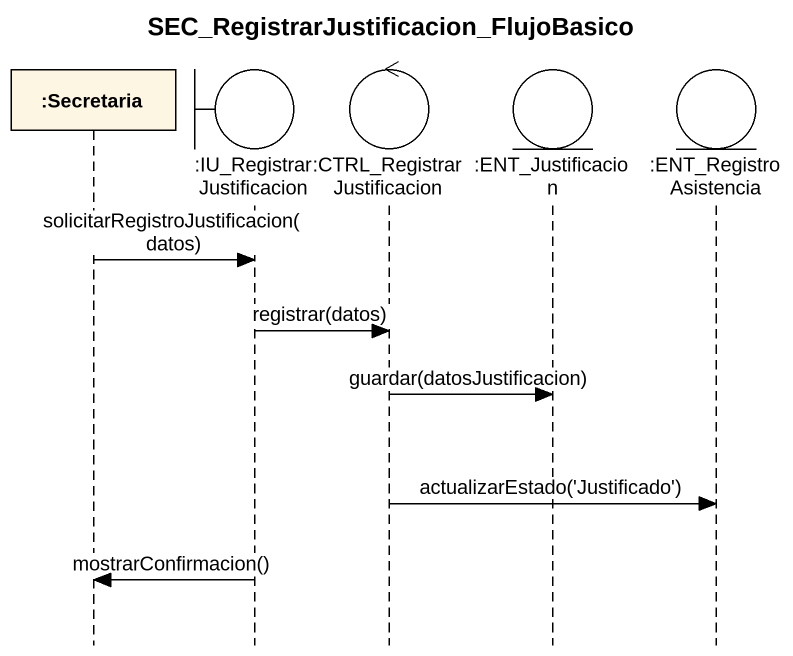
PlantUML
@startuml
title SEC_RegistrarJustificacion_FlujoBasico
hide footbox
participant ":Secretaria" as Secretaria
boundary ":IU_RegistrarJustificacion" as IU_RegistrarJustificacion
control ":CTRL_RegistrarJustificacion" as CTRL_RegistrarJustificacion
entity ":ENT_Justificacion" as ENT_Justificacion
entity ":ENT_RegistroAsistencia" as ENT_RegistroAsistencia

Secretaria -> IU_RegistrarJustificacion : solicitarRegistroJustificacion(datos)
IU_RegistrarJustificacion -> CTRL_RegistrarJustificacion : registrar(datos)
CTRL_RegistrarJustificacion -> ENT_Justificacion : guardar(datosJustificacion)
CTRL_RegistrarJustificacion -> ENT_RegistroAsistencia : actualizarEstado('Justificado')
IU_RegistrarJustificacion -> Secretaria : mostrarConfirmacion()
@enduml
